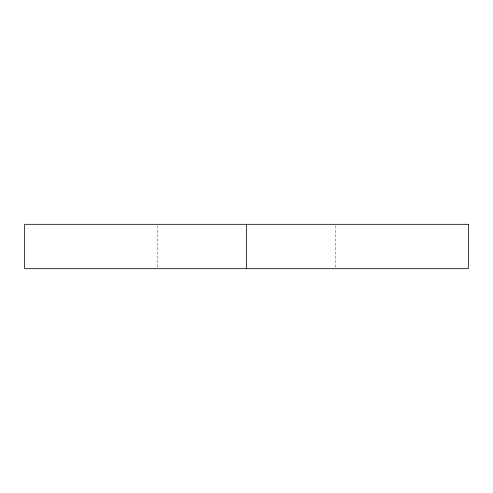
<?xml version="1.0" encoding="UTF-8"?>
<svg xmlns="http://www.w3.org/2000/svg" width="493" height="493" viewBox="0 0 493 493"><rect width="100%" height="100%" fill="white"/><g stroke="black" fill="none" stroke-linecap="round" stroke-linejoin="round"><path stroke-width="0.37" stroke-dasharray="2.46 1.85" d="M335.24 225.843L335.24 267.921M157.76 225.843L157.76 267.921"/><path stroke-width="0.74" d="M246.5 224.315L246.5 268.685M468.35 224.315L24.65 224.315L24.65 268.685L468.35 268.685L468.35 224.315"/></g></svg>
